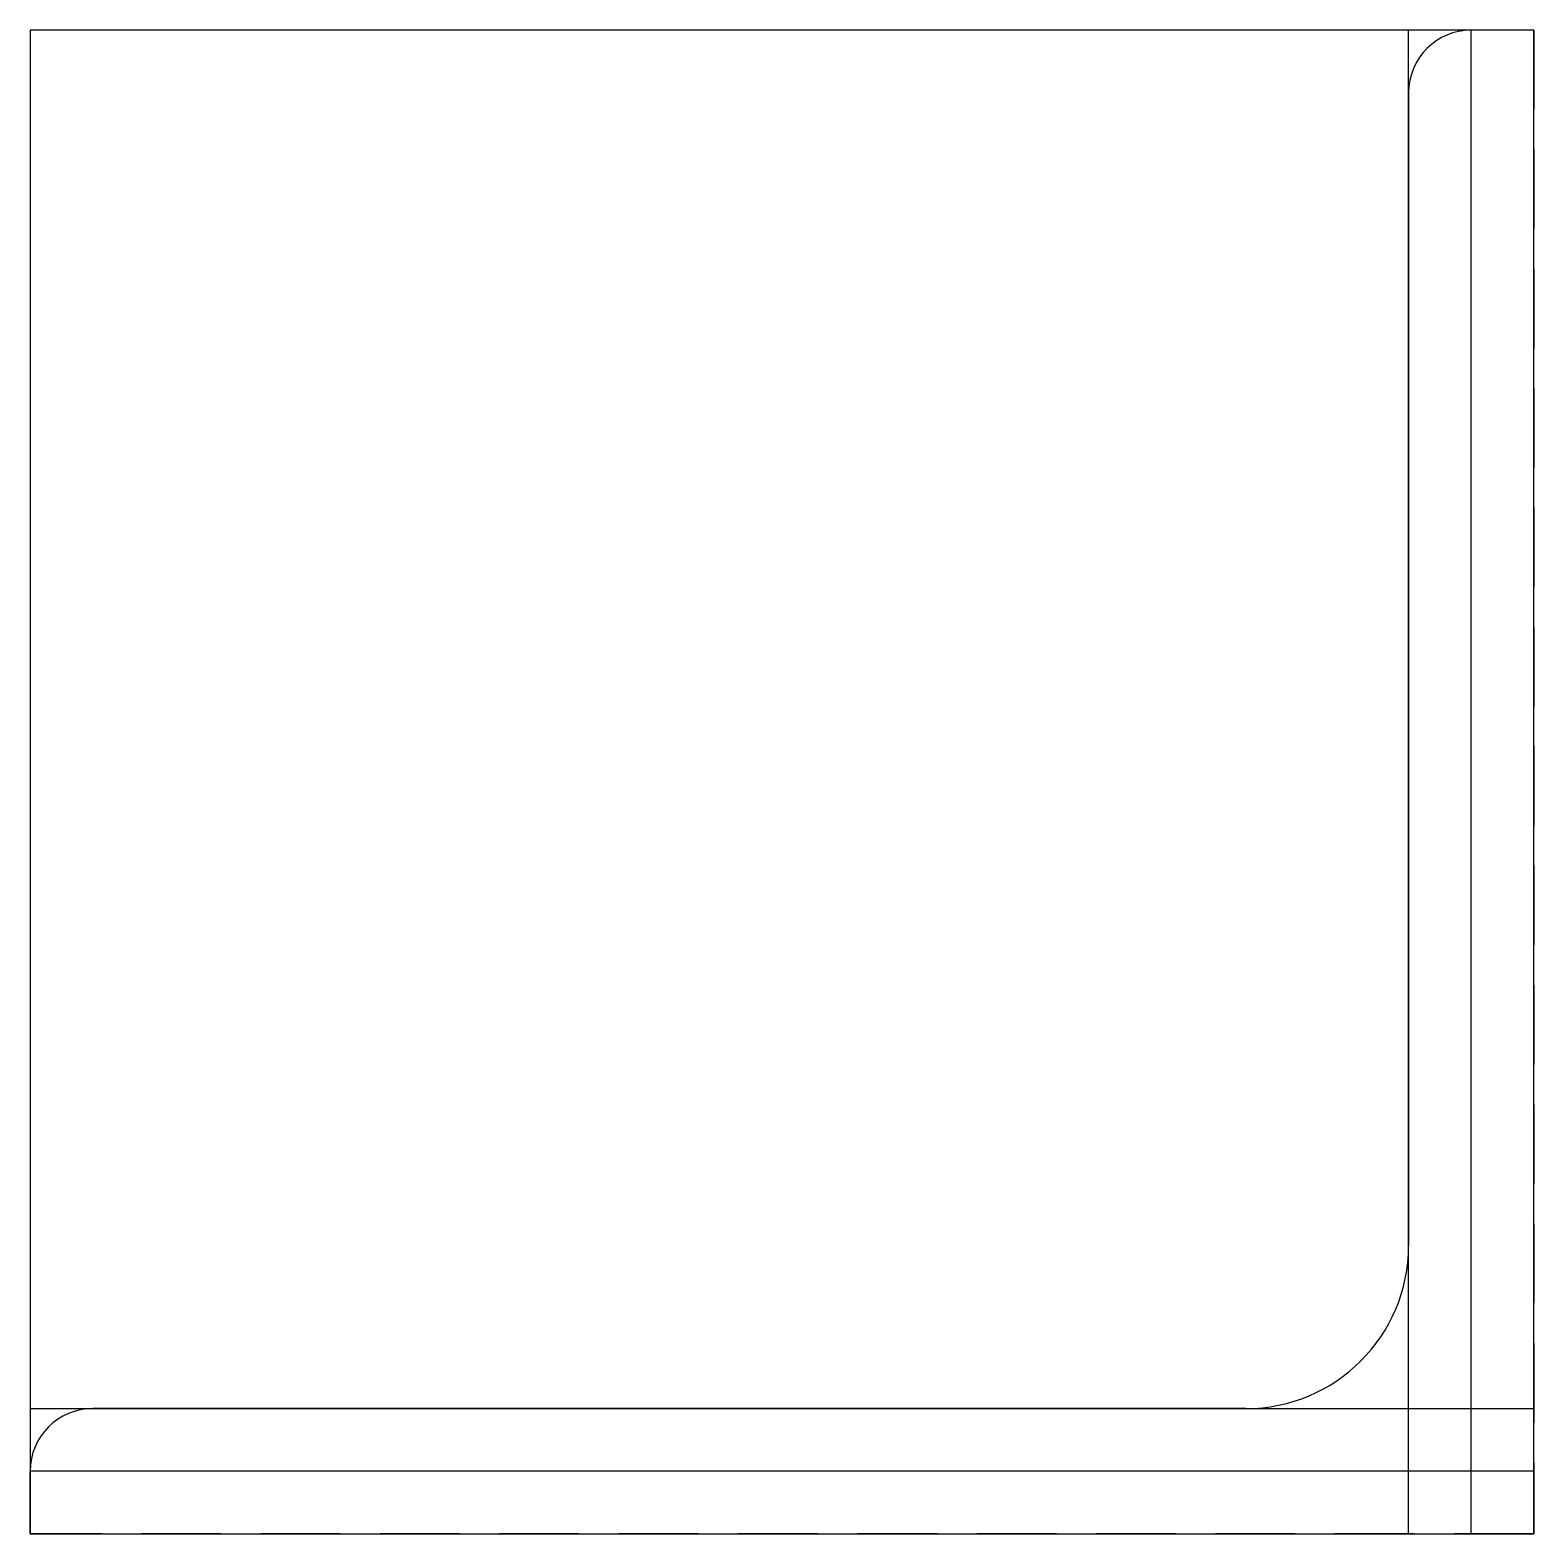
# Model space of a CAD drawing. Extents: x -120 to 0, y 0 to 120.
import ezdxf

# ---------------------------------------------------------------- set-up
doc = ezdxf.new("R2010")
doc.units = 0
doc.linetypes.add('HIDDEN', pattern=[9.525, 6.35, -3.175])
doc.layers.get('0').update_dxf_attribs({"linetype": 'CONTINUOUS'})

msp = doc.modelspace()

# ---------------------------------------------------------------- linework, layer by layer
at = {"linetype": 'CONTINUOUS'}
for p, q in [((0, 120), (-120, 120)), ((-120, 120), (-120, 0)), ((-10, 0), (-10, 120)), ((-5, 0), (-5, 120)), ((0, 120), (-5, 120)), ((0, 0), (0, 120)), ((0, 0), (0, 120)), ((-10, 115), (-10, 23)), ((-120, 10), (0, 10)), ((-23, 10), (-115, 10)), ((0, 5), (-120, 5)), ((-120, 5), (-120, 0)), ((-120, 0), (0, 0)), ((-120, 0), (0, 0))]:
    msp.add_line(p, q, dxfattribs=at)
at = {"linetype": 'HIDDEN'}
for p, q in [((0, 120), (-5, 120)), ((0, 120), (0, 0)), ((-10, 23), (-10, 115)), ((-115, 10), (-23, 10)), ((-120, 0), (-120, 5)), ((0, 0), (-120, 0))]:
    msp.add_line(p, q, dxfattribs=at)
at = {"linetype": 'CONTINUOUS'}
for centre, radius, start, end in [((-5, 115), 5, 90, 180), ((-23, 23), 13, 270, 0), ((-115, 5), 5, 90, 180)]:
    msp.add_arc(centre, radius, start, end, dxfattribs=at)
at = {"linetype": 'HIDDEN'}
for centre, radius, start, end in [((-5, 115), 5, 90, 180), ((-23, 23), 13, 270, 0), ((-115, 5), 5, 90, 180)]:
    msp.add_arc(centre, radius, start, end, dxfattribs=at)

doc.saveas('drawing.dxf')
